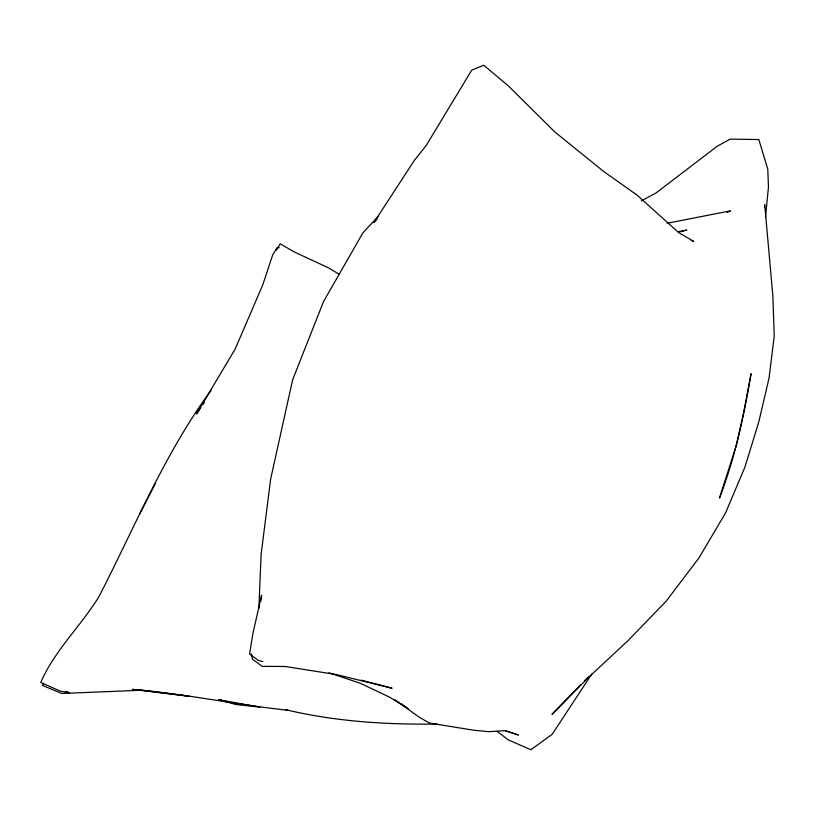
<?xml version="1.0" encoding="UTF-8"?>
<svg xmlns="http://www.w3.org/2000/svg" width="815" height="815" viewBox="0 0 815 815"><rect width="100%" height="100%" fill="white"/><g stroke="black" fill="none" stroke-linecap="round" stroke-linejoin="round"><path stroke-width="1.22" d="M258.875 608.53L261.106 554.363L270.662 479.006L292.616 379.861L323.545 301.55L362.909 232.815L378.384 216.23M764.572 207.183L764.715 204.657L772.844 295.845L774.25 336.035L769.044 378.14L758.785 421.915L744.93 467.117L725.635 512.706L699.117 557.705L666.232 601.103L627.805 640.865L588.186 677.703L551.989 714.297L580.881 684.58M765.489 217.371L768.464 186.981L767.791 169.163L758.826 139.538L730.189 139.131L717.322 146.18L655.922 193.043L641.374 200.857M260.8 601.327L261.605 595.154L252.945 633.337L249.573 654.068L258.813 660.69L262.868 661.495M43.562 683.164L42.472 685.425L61.808 693.473L141.851 690.224L189.202 696.255L132.397 689.388L141.851 690.224C190.904 695.012 239.162 705.067 288.113 710.273C336.819 721.611 387.023 724.718 436.911 724.056M211.197 390.181C164.518 453.517 134.872 527.111 98.941 596.631C80.817 626.215 54.564 650.411 40.75 682.532L60.422 691.14L69.295 692.73L65.933 691.324M139.823 513.684L155.135 484.018M276.316 250.246L280.207 243.797L294.337 251.988L328.679 267.931L339.397 274.431M591.741 674.087L552.213 734.284L530.86 749.739L508.346 739.888L497.099 731.371M200.816 407.643L196.537 413.939L235.219 348.902L262.776 284.802L272.516 255.39L277.069 247.638L279.26 247.719M202.955 404.485L204.382 402.386M377.213 218.909L373.83 222.689L414.275 160.474L426.276 145.396L471.753 70.11L483.774 65.261L508.132 85.687L554.76 131.918L603.844 171.588L637.32 195.305L678.65 232.581L693.667 241.332L691.252 240.557M584.375 680.983L588.756 676.481M727.133 212.511L730.485 210.861L667.128 223.249M679.486 231.939L686.8 230.034L678.151 231.796M221.059 700.136L218.552 699.678L235.851 704.506L259.791 707.186L223.555 700.594M361.31 680.138L392.086 688.237L336.279 674.535L285.046 666.476L262.114 666.344L252.497 659.141L251.305 653.905M505.371 730.698L518.452 735.038L505.035 730.658L488.643 731.687L473.148 730.128L429.423 723.048L419.185 717.21L395.041 699.749M328.914 672.793L360.22 683.235L390.059 697.395L408.427 709.009M401.296 703.793L407.408 708.266M751.033 373.83C743.993 416.047 734.886 457.999 719.513 498.047L736.424 445.051L743.647 412.584L751.033 373.83M225.837 701.195L218.552 699.678L225.837 701.195M288.113 710.273L285.739 709.539L288.113 710.273"/></g></svg>
